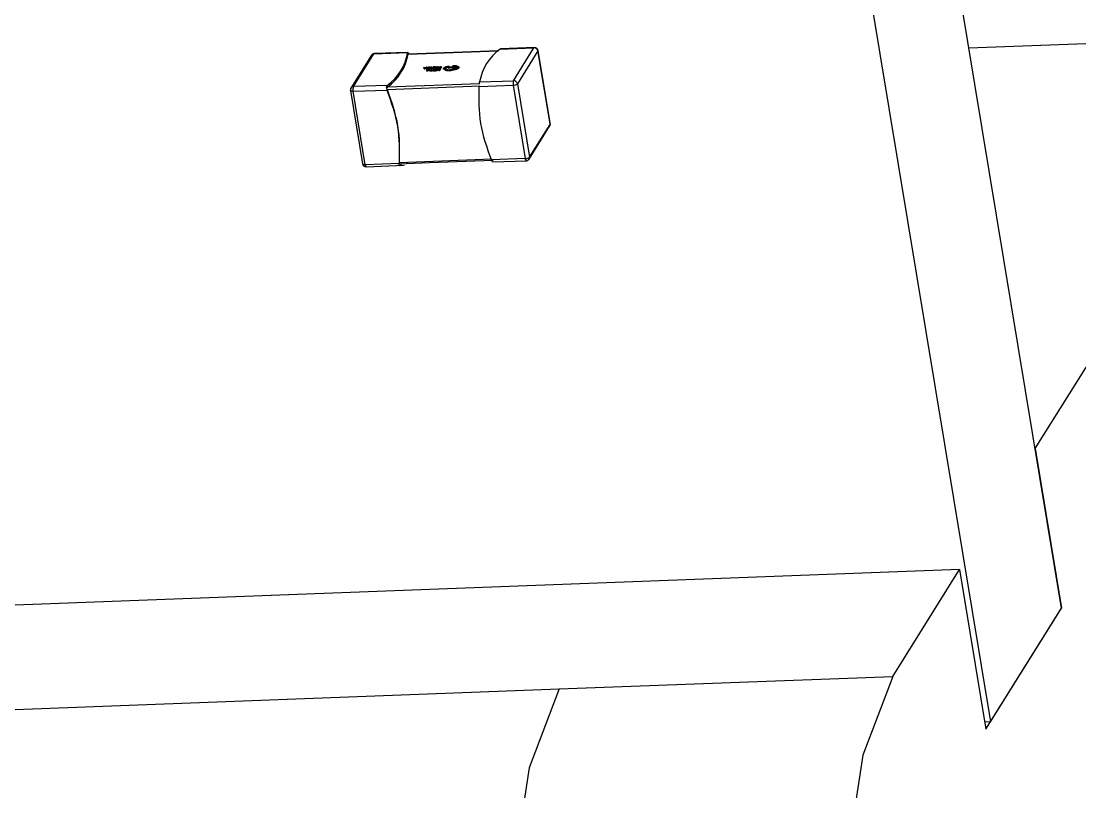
# Model space of a CAD drawing. Header units: millimetres. Extents: x -294 to 2792, y 5 to 1659.
# Drawn here: x 719.496 to 720.708, y 557.793 to 558.675 of the extents above; entities that cross this region are included whole.
import ezdxf

# ---------------------------------------------------------------- set-up
doc = ezdxf.new("R2010")
doc.units = ezdxf.units.MM
doc.layers.get('0').update_dxf_attribs({"lineweight": 18})

msp = doc.modelspace()

# ---------------------------------------------------------------- linework, layer by layer
at = {"color": 7, "linetype": 'Continuous', "lineweight": 25}
for p, q in [((720.6869, 558.0036), (720.234, 560.7367)), ((720.1524, 560.6063), (720.6053, 557.8733)), ((720.5806, 558.6448), (720.9523, 558.6587)), ((720.6567, 558.1862), (720.9523, 558.6587)), ((720.0439, 558.6431), (720.0827, 558.6446)), ((720.0832, 558.6449), (720.0447, 558.6435)), ((720.0593, 558.6071), (720.0827, 558.6446)), ((719.8966, 558.6362), (719.8731, 558.5987)), ((719.8759, 558.6003), (719.8993, 558.6377)), ((719.8993, 558.6377), (719.9382, 558.6392)), ((719.9383, 558.6395), (719.8998, 558.6381)), ((720.0419, 558.6414), (719.9385, 558.6375)), ((719.9385, 558.6374), (720.0417, 558.6412)), ((719.9385, 558.6382), (719.9386, 558.6374)), ((720.0871, 558.6411), (720.0637, 558.6036)), ((720.0871, 558.6411), (720.1011, 558.5571)), ((720.1012, 558.5576), (720.0873, 558.6416)), ((719.9566, 558.6223), (719.957, 558.6206)), ((719.9571, 558.6223), (719.9566, 558.6223)), ((719.9566, 558.6223), (719.9566, 558.6221)), ((719.957, 558.6205), (719.9566, 558.6221)), ((719.957, 558.6206), (719.9575, 558.6207)), ((719.957, 558.6206), (719.957, 558.6205)), ((719.9576, 558.6205), (719.957, 558.6205)), ((719.9572, 558.6218), (719.9571, 558.6223)), ((719.9589, 558.6219), (719.9572, 558.6218)), ((719.9586, 558.6217), (719.9573, 558.6217)), ((719.9573, 558.6217), (719.9574, 558.621)), ((719.9573, 558.6215), (719.9583, 558.6215)), ((719.9574, 558.621), (719.9574, 558.6209)), ((719.9574, 558.6209), (719.9575, 558.621)), ((719.9574, 558.6208), (719.9574, 558.621)), ((719.9574, 558.6209), (719.9574, 558.6207)), ((719.9574, 558.6207), (719.9574, 558.6208)), ((719.9575, 558.6207), (719.9601, 558.6224)), ((719.9575, 558.621), (719.9586, 558.6217)), ((719.9576, 558.6205), (719.9575, 558.6207)), ((719.9601, 558.6222), (719.9576, 558.6205)), ((719.9595, 558.6224), (719.9589, 558.6219)), ((719.9601, 558.6224), (719.9595, 558.6224)), ((719.9597, 558.6215), (719.9598, 558.6214)), ((719.9597, 558.6198), (719.9602, 558.6182)), ((719.9603, 558.6198), (719.9597, 558.6198)), ((719.9597, 558.6198), (719.9598, 558.6196)), ((719.9602, 558.618), (719.9598, 558.6196)), ((719.9601, 558.6224), (719.9601, 558.6222)), ((719.9603, 558.6216), (719.961, 558.6221)), ((719.9604, 558.6211), (719.9603, 558.6216)), ((719.9604, 558.6194), (719.9603, 558.6198)), ((719.9604, 558.6209), (719.9614, 558.6208)), ((719.962, 558.6194), (719.9604, 558.6194)), ((719.9617, 558.6192), (719.9604, 558.6192)), ((719.9604, 558.6192), (719.9606, 558.6185)), ((719.9605, 558.619), (719.9615, 558.619)), ((719.9607, 558.6182), (719.9632, 558.6199)), ((719.9633, 558.6197), (719.9607, 558.618)), ((719.9607, 558.6185), (719.9617, 558.6192)), ((719.961, 558.6221), (719.9623, 558.6223)), ((719.9613, 558.6208), (719.9624, 558.6208)), ((719.9624, 558.6207), (719.9613, 558.6206)), ((719.962, 558.621), (719.9614, 558.621)), ((719.9628, 558.6223), (719.962, 558.621)), ((719.9627, 558.6199), (719.962, 558.6194)), ((719.9623, 558.6223), (719.9628, 558.6223)), ((719.9623, 558.6221), (719.9628, 558.6221)), ((719.9634, 558.6225), (719.9624, 558.6225)), ((719.9624, 558.6208), (719.9634, 558.6225)), ((719.9635, 558.6223), (719.9624, 558.6207)), ((719.9624, 558.6208), (719.9624, 558.6207)), ((719.9632, 558.6199), (719.9627, 558.6199)), ((719.9629, 558.6191), (719.9629, 558.6189)), ((719.9633, 558.6211), (719.9632, 558.6209)), ((719.9632, 558.6209), (719.9632, 558.6207)), ((719.9632, 558.6209), (719.9652, 558.6209)), ((719.9652, 558.6208), (719.9632, 558.6207)), ((719.9632, 558.6199), (719.9633, 558.6197)), ((719.9648, 558.6211), (719.9633, 558.6211)), ((719.9634, 558.6225), (719.9635, 558.6223)), ((719.9634, 558.6191), (719.9642, 558.6196)), ((719.9636, 558.6186), (719.9634, 558.6191)), ((719.9639, 558.6218), (719.9638, 558.6216)), ((719.9638, 558.6216), (719.9652, 558.6216)), ((719.9638, 558.6216), (719.9638, 558.6214)), ((719.9652, 558.6215), (719.9638, 558.6214)), ((719.9653, 558.6218), (719.9639, 558.6218)), ((719.9642, 558.6225), (719.9641, 558.6223)), ((719.9641, 558.6223), (719.9656, 558.6224)), ((719.9641, 558.6223), (719.9641, 558.6221)), ((719.9657, 558.6222), (719.9641, 558.6221)), ((719.9663, 558.6226), (719.9642, 558.6225)), ((719.9642, 558.6196), (719.9654, 558.6198)), ((719.9652, 558.6216), (719.9648, 558.6211)), ((719.9652, 558.6209), (719.9663, 558.6226)), ((719.9663, 558.6224), (719.9652, 558.6208)), ((719.9652, 558.6209), (719.9652, 558.6208)), ((719.966, 558.6198), (719.9652, 558.6185)), ((719.9656, 558.6224), (719.9653, 558.6218)), ((719.9654, 558.6198), (719.966, 558.6198)), ((719.9666, 558.62), (719.9655, 558.62)), ((719.9655, 558.6184), (719.9666, 558.62)), ((719.9655, 558.6196), (719.966, 558.6196)), ((719.9666, 558.6198), (719.9656, 558.6182)), ((719.9682, 558.6228), (719.966, 558.6214)), ((719.966, 558.6214), (719.9665, 558.6214)), ((719.966, 558.6214), (719.9661, 558.6212)), ((719.9666, 558.6213), (719.9661, 558.6212)), ((719.9663, 558.6226), (719.9663, 558.6224)), ((719.9665, 558.6214), (719.9679, 558.6224)), ((719.9665, 558.6214), (719.9666, 558.6213)), ((719.9679, 558.6222), (719.9666, 558.6213)), ((719.9666, 558.62), (719.9666, 558.6198)), ((719.9671, 558.6193), (719.9669, 558.6191)), ((719.9669, 558.6191), (719.9683, 558.6192)), ((719.9669, 558.6191), (719.967, 558.6189)), ((719.9684, 558.619), (719.967, 558.6189)), ((719.9684, 558.6194), (719.9671, 558.6193)), ((719.9673, 558.6201), (719.9672, 558.6199)), ((719.9672, 558.6199), (719.9688, 558.6199)), ((719.9672, 558.6199), (719.9672, 558.6197)), ((719.9688, 558.6197), (719.9672, 558.6197)), ((719.9694, 558.6201), (719.9673, 558.6201)), ((719.968, 558.6225), (719.9679, 558.6224)), ((719.9679, 558.6224), (719.9679, 558.6222)), ((719.968, 558.6223), (719.9679, 558.6222)), ((719.968, 558.6225), (719.968, 558.6224)), ((719.968, 558.6224), (719.9681, 558.6215)), ((719.968, 558.6224), (719.968, 558.6222)), ((719.9682, 558.6213), (719.968, 558.6222)), ((719.9683, 558.6192), (719.968, 558.6186)), ((719.9681, 558.6215), (719.9682, 558.6213)), ((719.9681, 558.6215), (719.9687, 558.6215)), ((719.9687, 558.6213), (719.9682, 558.6213)), ((719.9684, 558.6227), (719.9687, 558.6229)), ((719.9687, 558.6227), (719.9684, 558.6225)), ((719.9687, 558.6215), (719.9684, 558.6227)), ((719.9684, 558.6185), (719.9694, 558.6201)), ((719.9695, 558.6199), (719.9684, 558.6183)), ((719.9688, 558.6199), (719.9684, 558.6194)), ((719.9687, 558.6229), (719.9693, 558.6231)), ((719.9687, 558.6215), (719.9687, 558.6213)), ((719.9692, 558.6218), (719.9691, 558.6216)), ((719.9691, 558.6216), (719.9697, 558.6215)), ((719.9691, 558.6216), (719.9691, 558.6214)), ((719.9697, 558.6213), (719.9691, 558.6214)), ((719.9699, 558.6217), (719.9692, 558.6218)), ((719.9693, 558.6188), (719.9692, 558.6185)), ((719.9693, 558.6231), (719.9696, 558.6231)), ((719.9696, 558.6229), (719.9693, 558.6229)), ((719.9702, 558.6187), (719.9693, 558.6188)), ((719.9697, 558.6232), (719.9694, 558.6232)), ((719.9694, 558.6201), (719.9695, 558.6199)), ((719.97, 558.6227), (719.9695, 558.6224)), ((719.9695, 558.6224), (719.9695, 558.6222)), ((719.9695, 558.6223), (719.9695, 558.6221)), ((719.9695, 558.6222), (719.97, 558.6221)), ((719.9695, 558.6222), (719.9696, 558.622)), ((719.9696, 558.6231), (719.9697, 558.6232)), ((719.9697, 558.6231), (719.9696, 558.6229)), ((719.9696, 558.6231), (719.9696, 558.6229)), ((719.9701, 558.6219), (719.9696, 558.622)), ((719.9697, 558.6232), (719.9697, 558.6231)), ((719.9697, 558.6215), (719.9705, 558.6216)), ((719.9706, 558.6215), (719.9697, 558.6213)), ((719.9697, 558.6215), (719.9697, 558.6213)), ((719.9703, 558.6218), (719.9699, 558.6217)), ((719.9708, 558.6228), (719.97, 558.6227)), ((719.97, 558.6224), (719.97, 558.6222)), ((719.9705, 558.6222), (719.97, 558.6223)), ((719.97, 558.6221), (719.9705, 558.622)), ((719.97, 558.6221), (719.9701, 558.6219)), ((719.9702, 558.6201), (719.97, 558.6199)), ((719.97, 558.6199), (719.9711, 558.62)), ((719.9701, 558.6197), (719.97, 558.6199)), ((719.97, 558.6223), (719.9701, 558.6221)), ((719.9705, 558.6218), (719.9701, 558.6219)), ((719.9711, 558.6198), (719.9701, 558.6197)), ((719.9713, 558.6202), (719.9702, 558.6201)), ((719.9713, 558.6189), (719.9702, 558.6187)), ((719.971, 558.6221), (719.9705, 558.6222)), ((719.9705, 558.622), (719.9705, 558.6218)), ((719.9705, 558.6216), (719.971, 558.6219)), ((719.9705, 558.6219), (719.9705, 558.6217)), ((719.9707, 558.6226), (719.9714, 558.6225)), ((719.9707, 558.6226), (719.9707, 558.6224)), ((719.9714, 558.6223), (719.9707, 558.6224)), ((719.9715, 558.6227), (719.9708, 558.6228)), ((719.971, 558.6219), (719.971, 558.6221)), ((719.971, 558.6221), (719.971, 558.6219)), ((719.971, 558.6219), (719.971, 558.6217)), ((719.9711, 558.62), (719.972, 558.6199)), ((719.9725, 558.62), (719.9713, 558.6202)), ((719.9721, 558.6194), (719.9713, 558.6189)), ((719.9714, 558.6225), (719.9715, 558.6227)), ((719.9716, 558.6225), (719.9714, 558.6223)), ((719.9714, 558.6225), (719.9714, 558.6223)), ((719.9716, 558.6225), (719.9715, 558.6227)), ((719.9716, 558.6188), (719.9716, 558.6186)), ((719.9722, 558.6228), (719.9717, 558.622)), ((719.9717, 558.622), (719.9718, 558.6219)), ((719.972, 558.6199), (719.9721, 558.6194)), ((719.9727, 558.6228), (719.9722, 558.6228)), ((719.9722, 558.6221), (719.9731, 558.6221)), ((719.9723, 558.6222), (719.9724, 558.6223)), ((719.973, 558.6223), (719.9723, 558.6222)), ((719.9731, 558.622), (719.9723, 558.6219)), ((719.9724, 558.6223), (719.9728, 558.6226)), ((719.9724, 558.6221), (719.9728, 558.6224)), ((719.9724, 558.622), (719.9724, 558.6221)), ((719.9724, 558.6216), (719.9735, 558.6218)), ((719.9735, 558.6216), (719.9725, 558.6214)), ((719.9726, 558.6195), (719.9725, 558.62)), ((719.9726, 558.6224), (719.9736, 558.6227)), ((719.9726, 558.6216), (719.9736, 558.6218)), ((719.9728, 558.6226), (719.9733, 558.6227)), ((719.9728, 558.6224), (719.9734, 558.6225)), ((719.9735, 558.6224), (719.973, 558.6223)), ((719.9731, 558.6221), (719.9731, 558.622)), ((719.9733, 558.6203), (719.9731, 558.6201)), ((719.9731, 558.6201), (719.9747, 558.6201)), ((719.9731, 558.6201), (719.9732, 558.6199)), ((719.9747, 558.6199), (719.9732, 558.6199)), ((719.9733, 558.6227), (719.9737, 558.6227)), ((719.9753, 558.6203), (719.9733, 558.6203)), ((719.9734, 558.6225), (719.9737, 558.6225)), ((719.9742, 558.6228), (719.9736, 558.6229)), ((719.9737, 558.6227), (719.9737, 558.6225)), ((719.9738, 558.6223), (719.9737, 558.6225)), ((719.9747, 558.6201), (719.9737, 558.6187)), ((719.9741, 558.6214), (719.9739, 558.6212)), ((719.9739, 558.6212), (719.9759, 558.6213)), ((719.9739, 558.6212), (719.974, 558.6211)), ((719.976, 558.6211), (719.974, 558.6211)), ((719.9756, 558.6215), (719.9741, 558.6214)), ((719.9742, 558.6226), (719.9742, 558.6228)), ((719.9742, 558.6187), (719.9753, 558.6203)), ((719.9753, 558.6201), (719.9743, 558.6185)), ((719.9746, 558.6221), (719.9745, 558.622)), ((719.9745, 558.622), (719.9759, 558.622)), ((719.9745, 558.622), (719.9745, 558.6218)), ((719.9759, 558.6218), (719.9745, 558.6218)), ((719.976, 558.6222), (719.9746, 558.6221)), ((719.9749, 558.6229), (719.9748, 558.6227)), ((719.9748, 558.6227), (719.9764, 558.6228)), ((719.9748, 558.6227), (719.9748, 558.6225)), ((719.9764, 558.6226), (719.9748, 558.6225)), ((719.977, 558.623), (719.9749, 558.6229)), ((719.9753, 558.6203), (719.9753, 558.6201)), ((719.9759, 558.622), (719.9756, 558.6215)), ((719.9759, 558.6213), (719.977, 558.623)), ((719.9759, 558.6213), (719.976, 558.6211)), ((719.977, 558.6228), (719.976, 558.6211)), ((719.9764, 558.6228), (719.976, 558.6222)), ((719.977, 558.623), (719.977, 558.6228)), ((719.9808, 558.6215), (719.9809, 558.6213)), ((719.9809, 558.62), (719.9809, 558.6198)), ((719.9818, 558.6189), (719.9817, 558.6191)), ((719.9826, 558.6207), (719.9824, 558.6207)), ((719.9826, 558.6207), (719.9826, 558.6205)), ((719.9834, 558.6225), (719.9846, 558.6225)), ((719.9834, 558.6225), (719.9834, 558.6223)), ((719.9847, 558.6223), (719.9834, 558.6223)), ((719.9853, 558.6233), (719.9837, 558.6232)), ((719.9887, 558.6229), (719.9843, 558.6219)), ((719.9843, 558.6219), (719.9847, 558.6213)), ((719.9843, 558.6219), (719.9843, 558.6217)), ((719.9848, 558.6211), (719.9843, 558.6217)), ((719.9846, 558.6225), (719.9848, 558.6225)), ((719.9846, 558.6225), (719.9847, 558.6223)), ((719.9848, 558.6223), (719.9847, 558.6223)), ((719.9847, 558.6213), (719.9889, 558.6222)), ((719.9847, 558.6213), (719.9848, 558.6211)), ((719.9848, 558.6225), (719.9848, 558.6223)), ((719.989, 558.622), (719.9848, 558.6211)), ((719.9853, 558.6233), (719.9854, 558.6231)), ((719.9859, 558.6229), (719.9859, 558.6227)), ((719.9888, 558.623), (719.9887, 558.6229)), ((719.9887, 558.6192), (719.9902, 558.6197)), ((719.9903, 558.6196), (719.9887, 558.619)), ((719.9887, 558.6192), (719.9887, 558.619)), ((719.9889, 558.6222), (719.989, 558.622)), ((719.9913, 558.6205), (719.9899, 558.6206)), ((719.9902, 558.6197), (719.9909, 558.6197)), ((719.9902, 558.6197), (719.9903, 558.6196)), ((719.9909, 558.6196), (719.9903, 558.6196)), ((719.9908, 558.6219), (719.9908, 558.6217)), ((719.9909, 558.6197), (719.9909, 558.6196)), ((719.9919, 558.6235), (719.9919, 558.6234)), ((719.9938, 558.6228), (719.9939, 558.6226)), ((719.9944, 558.6204), (719.9944, 558.6202)), ((719.9948, 558.6217), (719.9948, 558.6215)), ((719.9966, 558.6218), (719.9966, 558.6216)), ((719.9967, 558.6222), (719.9967, 558.6224)), ((719.9602, 558.6182), (719.9607, 558.6182)), ((719.9602, 558.6182), (719.9602, 558.618)), ((719.9607, 558.618), (719.9602, 558.618)), ((719.9606, 558.6185), (719.9606, 558.6184)), ((719.9606, 558.6184), (719.9607, 558.6185)), ((719.9606, 558.6183), (719.9606, 558.6185)), ((719.9606, 558.6184), (719.9606, 558.6182)), ((719.9606, 558.6182), (719.9606, 558.6183)), ((719.9607, 558.618), (719.9607, 558.6182)), ((719.9636, 558.6185), (719.9646, 558.6183)), ((719.9644, 558.6183), (719.9655, 558.6184)), ((719.9656, 558.6182), (719.9645, 558.6182)), ((719.9652, 558.6185), (719.9646, 558.6185)), ((719.9655, 558.6184), (719.9656, 558.6182)), ((719.9665, 558.6186), (719.9664, 558.6184)), ((719.9664, 558.6184), (719.9684, 558.6185)), ((719.9664, 558.6184), (719.9664, 558.6182)), ((719.9684, 558.6183), (719.9664, 558.6182)), ((719.968, 558.6186), (719.9665, 558.6186)), ((719.9684, 558.6185), (719.9684, 558.6183)), ((719.9692, 558.6185), (719.97, 558.6185)), ((719.9692, 558.6185), (719.9692, 558.6184)), ((719.9701, 558.6183), (719.9692, 558.6184)), ((719.97, 558.6185), (719.9701, 558.6183)), ((719.9737, 558.6187), (719.9738, 558.6185)), ((719.9737, 558.6187), (719.9742, 558.6187)), ((719.9743, 558.6185), (719.9738, 558.6185)), ((719.9742, 558.6187), (719.9743, 558.6185)), ((719.9851, 558.6186), (719.9851, 558.6184)), ((720.0205, 558.6057), (720.0593, 558.6071)), ((719.8725, 558.5965), (719.8727, 558.5957)), ((719.8726, 558.5959), (719.8865, 558.512)), ((719.8755, 558.595), (719.9143, 558.5964)), ((719.8894, 558.511), (719.8755, 558.595)), ((719.9147, 558.6017), (719.8759, 558.6003)), ((719.9137, 558.5985), (719.9143, 558.5964)), ((719.914, 558.599), (719.9144, 558.5988)), ((719.9148, 558.5972), (720.0206, 558.6012)), ((719.915, 558.5999), (720.0208, 558.6038)), ((720.02, 558.6004), (720.0589, 558.6018)), ((720.0589, 558.6018), (720.0728, 558.5179)), ((720.0637, 558.6036), (720.0776, 558.5197)), ((720.0772, 558.5174), (720.1006, 558.5549)), ((720.0776, 558.5197), (720.1011, 558.5571)), ((720.1012, 558.5571), (720.1011, 558.5577)), ((719.9282, 558.5125), (719.8894, 558.511)), ((719.8906, 558.5086), (719.9339, 558.5103)), ((719.9279, 558.512), (719.9632, 558.5134)), ((719.9288, 558.5122), (719.9286, 558.5114)), ((720.0345, 558.5172), (719.9287, 558.5133)), ((719.9298, 558.5104), (719.9318, 558.5122)), ((719.9632, 558.5134), (720.036, 558.5161)), ((720.0728, 558.5179), (720.034, 558.5164)), ((720.0355, 558.5141), (720.0739, 558.5155)), ((720.6567, 558.1862), (720.6869, 558.0036)), ((720.57, 558.0477), (718.6216, 557.9746)), ((720.4935, 557.9254), (720.57, 558.0477)), ((720.57, 558.0477), (720.6002, 557.8651)), ((720.6002, 557.8651), (720.6869, 558.0036)), ((720.6053, 557.8733), (720.6869, 558.0036)), ((720.1115, 557.9111), (720.4935, 557.9254)), ((717.0553, 557.7966), (720.1115, 557.9111)), ((720.6053, 557.8733), (720.5989, 557.873))]:
    msp.add_line(p, q, dxfattribs=at)
for points in [[(720.0873, 558.6416), (720.0873, 558.6414), (720.0871, 558.6411)], [(719.8755, 558.595), (719.8748, 558.595), (719.8741, 558.595), (719.8735, 558.5952), (719.8731, 558.5953), (719.8728, 558.5956), (719.8726, 558.5958), (719.8726, 558.596)], [(720.1011, 558.5571), (720.1012, 558.5575), (720.1012, 558.5576)], [(719.8865, 558.512), (719.8865, 558.5119), (719.8867, 558.5116), (719.887, 558.5114), (719.8874, 558.5112), (719.888, 558.5111), (719.8887, 558.511), (719.8894, 558.511)], [(720.4935, 557.9254), (720.4591, 557.8353), (720.4392, 557.7033), (720.4367, 557.5496), (720.4521, 557.3975), (720.483, 557.2702), (720.5247, 557.1871), (720.5709, 557.1608), (720.6145, 557.1954)], [(720.1115, 557.9111), (720.0771, 557.821), (720.0571, 557.689), (720.0546, 557.5352), (720.07, 557.3832), (720.1009, 557.2559), (720.1427, 557.1728), (720.187, 557.1464)]]:
    msp.add_lwpolyline(points, dxfattribs=at)
for centre, radius, start, end in [((720.0787, 558.5953), 0.0592, 126.0409, 169.8913), ((720.0832, 558.6444), 0.000558, 96.1075, 158.1462), ((720.0829, 558.6402), 0.00437, 11.3163, 91.8883), ((719.8994, 558.6343), 0.00338, 90.7275, 146.7762), ((719.8999, 558.6375), 0.000559, 96.5542, 158.0779), ((719.8799, 558.6496), 0.0592, 306.0409, 349.8913), ((719.8802, 558.6477), 0.0592, 306.0409, 349.8913), ((719.9918, 558.6215), 0.00192, 87.5764, 132.2532), ((720.068, 558.6038), 0.0093, 158.9682, 192.0516), ((720.0594, 558.6028), 0.00437, 11.3163, 91.8883), ((719.8759, 558.5969), 0.00338, 90.7271, 146.8006), ((719.8846, 558.5969), 0.0093, 158.9682, 192.0516), ((720.0591, 558.6086), 0.00674, 267.6439, 312.5873), ((720.0979, 558.5566), 0.00323, 328.3562, 10.1754), ((719.892, 558.5108), 0.00263, 176.1854, 236.3804), ((720.073, 558.5246), 0.00674, 267.6439, 312.5873), ((720.0754, 558.5177), 0.00264, 176.2593, 236.1771), ((720.0744, 558.5191), 0.00323, 328.381, 10.1751)]:
    msp.add_arc(centre, radius, start, end, dxfattribs=at)
for points, knots in [([(720.0447, 558.6435), (720.0445, 558.6435), (720.0442, 558.6434), (720.044, 558.6432), (720.0439, 558.6431)], [0, 0, 0, 0, 0.0007137172, 0.0009220848, 0.0009220848, 0.0009220848, 0.0009220848]), ([(720.0872, 558.6417), (720.0871, 558.642), (720.087, 558.6426), (720.0865, 558.6435), (720.0856, 558.6444), (720.0843, 558.6449), (720.0835, 558.6449), (720.0832, 558.6449)], [0, 0, 0, 0, 0.001005661, 0.001894288, 0.00327992, 0.004755428, 0.005785344, 0.005785344, 0.005785344, 0.005785344]), ([(719.8998, 558.638), (719.8996, 558.638), (719.899, 558.6381), (719.8979, 558.6376), (719.8969, 558.6368), (719.8966, 558.6363), (719.8966, 558.6362)], [0, 0, 0, 0, 0.000490247, 0.002040878, 0.003626905, 0.003976168, 0.003976168, 0.003976168, 0.003976168]), ([(719.9382, 558.6392), (719.9382, 558.6393), (719.9382, 558.6396), (719.9383, 558.6395), (719.9384, 558.6393), (719.9384, 558.6393)], [0, 0, 0, 0, 0.0003683935, 0.000736912, 0.0008247868, 0.0008247868, 0.0008247868, 0.0008247868]), ([(719.9396, 558.6376), (719.9395, 558.6378), (719.9392, 558.6385), (719.9387, 558.639), (719.9385, 558.6392), (719.9384, 558.6392)], [0, 0, 0, 0, 0.000703777, 0.00179809, 0.002059034, 0.002059034, 0.002059034, 0.002059034]), ([(719.9385, 558.6375), (719.9385, 558.6375), (719.9385, 558.6375), (719.9385, 558.6374), (719.9385, 558.6374)], [0, 0, 0, 0, 0.0001312565, 0.0001751993, 0.0001751993, 0.0001751993, 0.0001751993]), ([(719.9607, 558.6222), (719.9605, 558.6221), (719.9601, 558.6219), (719.9598, 558.6217), (719.9597, 558.6215)], [0, 0, 0, 0, 0.000580909, 0.001197654, 0.001197654, 0.001197654, 0.001197654]), ([(719.9597, 558.6215), (719.9597, 558.6214), (719.9596, 558.6212), (719.9598, 558.621), (719.9599, 558.621)], [0, 0, 0, 0, 0.0003890776, 0.0007589332, 0.0007589332, 0.0007589332, 0.0007589332]), ([(719.96, 558.6208), (719.9599, 558.6209), (719.9596, 558.621), (719.9597, 558.6212), (719.9598, 558.6214)], [0, 0, 0, 0, 0.0003698556, 0.0007589332, 0.0007589332, 0.0007589332, 0.0007589332]), ([(719.9624, 558.6225), (719.9621, 558.6224), (719.9615, 558.6224), (719.961, 558.6222), (719.9607, 558.6222)], [0, 0, 0, 0, 0.000873556, 0.001686832, 0.001686832, 0.001686832, 0.001686832]), ([(719.9629, 558.6191), (719.9629, 558.619), (719.9628, 558.6187), (719.963, 558.6186), (719.9631, 558.6185)], [0, 0, 0, 0, 0.0003890776, 0.0007589332, 0.0007589332, 0.0007589332, 0.0007589332]), ([(719.9639, 558.6197), (719.9637, 558.6196), (719.9632, 558.6194), (719.963, 558.6192), (719.9629, 558.6191)], [0, 0, 0, 0, 0.000580909, 0.001197654, 0.001197654, 0.001197654, 0.001197654]), ([(719.9631, 558.6183), (719.963, 558.6184), (719.9628, 558.6186), (719.9629, 558.6188), (719.9629, 558.6189)], [0, 0, 0, 0, 0.0003698556, 0.0007589332, 0.0007589332, 0.0007589332, 0.0007589332]), ([(719.9655, 558.62), (719.9652, 558.62), (719.9647, 558.6199), (719.9641, 558.6198), (719.9639, 558.6197)], [0, 0, 0, 0, 0.000873556, 0.001686832, 0.001686832, 0.001686832, 0.001686832]), ([(719.9694, 558.6232), (719.9693, 558.6232), (719.9691, 558.6232), (719.9687, 558.6231), (719.9684, 558.623), (719.9682, 558.6229), (719.9682, 558.6228)], [0, 0, 0, 0, 0.000293399, 0.000593743, 0.000927127, 0.001313002, 0.001313002, 0.001313002, 0.001313002]), ([(719.97, 558.6224), (719.97, 558.6224), (719.9701, 558.6225), (719.9703, 558.6225), (719.9705, 558.6226), (719.9706, 558.6226), (719.9707, 558.6226)], [0, 0, 0, 0, 0.0001615248, 0.0003210958, 0.0004986959, 0.0007092353, 0.0007092353, 0.0007092353, 0.0007092353]), ([(719.9707, 558.6224), (719.9706, 558.6224), (719.9705, 558.6224), (719.9703, 558.6224), (719.9701, 558.6223), (719.9701, 558.6223), (719.97, 558.6222)], [0, 0, 0, 0, 0.0002105394, 0.0003881395, 0.0005477105, 0.0007092353, 0.0007092353, 0.0007092353, 0.0007092353]), ([(719.97, 558.6223), (719.97, 558.6223), (719.97, 558.6223), (719.97, 558.6224), (719.97, 558.6224), (719.97, 558.6224), (719.97, 558.6224)], [0, 0, 0, 0, 0.0000390382, 0.0000757721, 0.0001125058, 0.0001515437, 0.0001515437, 0.0001515437, 0.0001515437]), ([(719.97, 558.6185), (719.9703, 558.6185), (719.9709, 558.6186), (719.9714, 558.6187), (719.9716, 558.6188)], [0, 0, 0, 0, 0.000823759, 0.00161672, 0.00161672, 0.00161672, 0.00161672]), ([(719.9705, 558.6219), (719.9705, 558.6219), (719.9705, 558.6218), (719.9704, 558.6218), (719.9703, 558.6218), (719.9703, 558.6218), (719.9703, 558.6218)], [0, 0, 0, 0, 0.0000648109, 0.00012664, 0.000189711, 0.0002580178, 0.0002580178, 0.0002580178, 0.0002580178]), ([(719.9705, 558.622), (719.9705, 558.622), (719.9705, 558.622), (719.9705, 558.6219), (719.9705, 558.6219), (719.9705, 558.6219)], [0, 0, 0, 0, 0.0000335919, 0.0000670016, 0.0001398911, 0.0001398911, 0.0001398911, 0.0001398911]), ([(719.9705, 558.6217), (719.9705, 558.6217), (719.9705, 558.6217), (719.9705, 558.6218), (719.9705, 558.6218), (719.9705, 558.6218)], [0, 0, 0, 0, 0.0000728895, 0.0001062992, 0.0001398911, 0.0001398911, 0.0001398911, 0.0001398911]), ([(719.9716, 558.6188), (719.9718, 558.6189), (719.9723, 558.6191), (719.9725, 558.6193), (719.9726, 558.6195)], [0, 0, 0, 0, 0.000578726, 0.001204359, 0.001204359, 0.001204359, 0.001204359]), ([(719.9726, 558.6193), (719.9725, 558.6192), (719.9723, 558.6189), (719.9719, 558.6187), (719.9716, 558.6186)], [0, 0, 0, 0, 0.000625632, 0.001204359, 0.001204359, 0.001204359, 0.001204359]), ([(719.9717, 558.622), (719.9717, 558.622), (719.9717, 558.6219), (719.9717, 558.6218), (719.9718, 558.6217), (719.9719, 558.6217), (719.9721, 558.6216), (719.9723, 558.6216), (719.9724, 558.6216)], [0, 0, 0, 0, 0.000282972, 0.000406538, 0.0005236, 0.000639442, 0.000759512, 0.001030176, 0.001030176, 0.001030176, 0.001030176]), ([(719.9725, 558.6214), (719.9723, 558.6214), (719.9721, 558.6214), (719.9719, 558.6215), (719.9718, 558.6215), (719.9718, 558.6216), (719.9717, 558.6217), (719.9717, 558.6218), (719.9718, 558.6219)], [0, 0, 0, 0, 0.000270664, 0.000390734, 0.000506577, 0.000623638, 0.000747204, 0.001030176, 0.001030176, 0.001030176, 0.001030176]), ([(719.9726, 558.6218), (719.9725, 558.6218), (719.9724, 558.6218), (719.9722, 558.6219), (719.9722, 558.622), (719.9722, 558.622), (719.9722, 558.6221)], [0, 0, 0, 0, 0.0001462075, 0.0002796606, 0.0004209298, 0.0005877185, 0.0005877185, 0.0005877185, 0.0005877185]), ([(719.9731, 558.6221), (719.9732, 558.6222), (719.9735, 558.6222), (719.9738, 558.6223), (719.9741, 558.6224), (719.9742, 558.6225), (719.9742, 558.6226)], [0, 0, 0, 0, 0.000355072, 0.000661375, 0.000952854, 0.001268281, 0.001268281, 0.001268281, 0.001268281]), ([(719.9743, 558.6224), (719.9742, 558.6223), (719.9741, 558.6222), (719.9738, 558.6221), (719.9735, 558.622), (719.9732, 558.622), (719.9731, 558.622)], [0, 0, 0, 0, 0.000315427, 0.000606907, 0.000913209, 0.001268281, 0.001268281, 0.001268281, 0.001268281]), ([(719.9737, 558.6225), (719.9737, 558.6225), (719.9737, 558.6224), (719.9736, 558.6224), (719.9735, 558.6224), (719.9735, 558.6224)], [0, 0, 0, 0, 0.0001648464, 0.000226281, 0.0002759616, 0.0002759616, 0.0002759616, 0.0002759616]), ([(719.9737, 558.6227), (719.9737, 558.6226), (719.9737, 558.6226), (719.9737, 558.6226), (719.9737, 558.6226), (719.9737, 558.6225)], [0, 0, 0, 0, 0.0000293623, 0.0000649498, 0.0001587212, 0.0001587212, 0.0001587212, 0.0001587212]), ([(719.9737, 558.6225), (719.9737, 558.6225), (719.9738, 558.6225), (719.9738, 558.6224), (719.9738, 558.6224), (719.9738, 558.6223)], [0, 0, 0, 0, 0.0000293623, 0.0000649498, 0.0001587212, 0.0001587212, 0.0001587212, 0.0001587212]), ([(719.9791, 558.6214), (719.9791, 558.6212), (719.9789, 558.6209), (719.9792, 558.6205), (719.9799, 558.6201), (719.9805, 558.62), (719.9809, 558.62)], [0, 0, 0, 0, 0.000727289, 0.001392071, 0.002061274, 0.002800625, 0.002800625, 0.002800625, 0.002800625]), ([(719.9809, 558.6198), (719.9805, 558.6199), (719.9799, 558.62), (719.9792, 558.6203), (719.979, 558.6207), (719.9791, 558.6211), (719.9791, 558.6212)], [0, 0, 0, 0, 0.000739351, 0.001408554, 0.002073337, 0.002800625, 0.002800625, 0.002800625, 0.002800625]), ([(719.9808, 558.6215), (719.9809, 558.6216), (719.9812, 558.6219), (719.9818, 558.6222), (719.9825, 558.6224), (719.9831, 558.6225), (719.9834, 558.6225)], [0, 0, 0, 0, 0.000766694, 0.001428087, 0.00208721, 0.002848014, 0.002848014, 0.002848014, 0.002848014]), ([(719.9824, 558.6207), (719.9821, 558.6207), (719.9817, 558.6207), (719.9812, 558.6208), (719.981, 558.6208), (719.9808, 558.621), (719.9807, 558.6212), (719.9808, 558.6214), (719.9808, 558.6215)], [0, 0, 0, 0, 0.000595422, 0.000856244, 0.001105088, 0.001353932, 0.001614754, 0.002210176, 0.002210176, 0.002210176, 0.002210176]), ([(719.9837, 558.6232), (719.9832, 558.6231), (719.9822, 558.623), (719.9813, 558.6227), (719.9809, 558.6226)], [0, 0, 0, 0, 0.001457895, 0.002930786, 0.002930786, 0.002930786, 0.002930786]), ([(719.9834, 558.6223), (719.9831, 558.6223), (719.9826, 558.6222), (719.9818, 558.622), (719.9812, 558.6217), (719.981, 558.6214), (719.9809, 558.6213)], [0, 0, 0, 0, 0.000760804, 0.001419926, 0.00208132, 0.002848014, 0.002848014, 0.002848014, 0.002848014]), ([(719.9809, 558.62), (719.9809, 558.6198), (719.9811, 558.6195), (719.9815, 558.6192), (719.9817, 558.6191)], [0, 0, 0, 0, 0.000644299, 0.001313518, 0.001313518, 0.001313518, 0.001313518]), ([(719.9818, 558.6189), (719.9815, 558.619), (719.9811, 558.6193), (719.981, 558.6196), (719.9809, 558.6198)], [0, 0, 0, 0, 0.00066922, 0.001313518, 0.001313518, 0.001313518, 0.001313518]), ([(719.9817, 558.6191), (719.9822, 558.6189), (719.9831, 558.6186), (719.9844, 558.6186), (719.9851, 558.6186)], [0, 0, 0, 0, 0.001733281, 0.003429819, 0.003429819, 0.003429819, 0.003429819]), ([(719.9851, 558.6184), (719.9845, 558.6184), (719.9831, 558.6185), (719.9822, 558.6188), (719.9818, 558.6189)], [0, 0, 0, 0, 0.001696538, 0.003429819, 0.003429819, 0.003429819, 0.003429819]), ([(719.9855, 558.6193), (719.985, 558.6193), (719.9841, 558.6193), (719.9831, 558.6196), (719.9826, 558.6201), (719.9826, 558.6205), (719.9826, 558.6207)], [0, 0, 0, 0, 0.001003988, 0.001883396, 0.002762874, 0.003767043, 0.003767043, 0.003767043, 0.003767043]), ([(719.9848, 558.6225), (719.9849, 558.6225), (719.9852, 558.6226), (719.9855, 558.6227), (719.9857, 558.6228), (719.9858, 558.6229), (719.9859, 558.6229)], [0, 0, 0, 0, 0.00031427, 0.000593022, 0.000871774, 0.001186045, 0.001186045, 0.001186045, 0.001186045]), ([(719.9859, 558.6227), (719.9859, 558.6227), (719.9858, 558.6226), (719.9855, 558.6225), (719.9852, 558.6224), (719.985, 558.6224), (719.9848, 558.6223)], [0, 0, 0, 0, 0.00031427, 0.000593022, 0.000871774, 0.001186045, 0.001186045, 0.001186045, 0.001186045]), ([(719.9851, 558.6186), (719.9857, 558.6187), (719.9869, 558.6187), (719.9881, 558.619), (719.9887, 558.6192)], [0, 0, 0, 0, 0.001818765, 0.003661541, 0.003661541, 0.003661541, 0.003661541]), ([(719.9887, 558.619), (719.9881, 558.6189), (719.9869, 558.6186), (719.9857, 558.6185), (719.9851, 558.6184)], [0, 0, 0, 0, 0.001842776, 0.003661541, 0.003661541, 0.003661541, 0.003661541]), ([(719.9859, 558.6229), (719.9859, 558.623), (719.9859, 558.623), (719.9858, 558.6232), (719.9856, 558.6232), (719.9854, 558.6232), (719.9853, 558.6233)], [0, 0, 0, 0, 0.0002065711, 0.0003918306, 0.0005768345, 0.0007827173, 0.0007827173, 0.0007827173, 0.0007827173]), ([(719.9899, 558.6206), (719.9897, 558.6204), (719.9891, 558.6201), (719.988, 558.6197), (719.9868, 558.6194), (719.986, 558.6194), (719.9855, 558.6193)], [0, 0, 0, 0, 0.001217495, 0.002327766, 0.003439164, 0.004659743, 0.004659743, 0.004659743, 0.004659743]), ([(719.9923, 558.6243), (719.9919, 558.6242), (719.9913, 558.6242), (719.9905, 558.624), (719.9901, 558.6239), (719.9897, 558.6237), (719.9891, 558.6234), (719.9889, 558.6231), (719.9888, 558.623)], [0, 0, 0, 0, 0.001036314, 0.001491301, 0.00192581, 0.00236032, 0.002815306, 0.003851621, 0.003851621, 0.003851621, 0.003851621]), ([(719.9889, 558.6222), (719.9892, 558.6221), (719.9896, 558.6219), (719.9904, 558.6219), (719.9908, 558.6219)], [0, 0, 0, 0, 0.000932172, 0.001874341, 0.001874341, 0.001874341, 0.001874341]), ([(719.9908, 558.6217), (719.9904, 558.6217), (719.9897, 558.6217), (719.9892, 558.6219), (719.989, 558.622)], [0, 0, 0, 0, 0.000942169, 0.001874341, 0.001874341, 0.001874341, 0.001874341]), ([(719.9908, 558.6219), (719.9911, 558.6219), (719.9916, 558.622), (719.9925, 558.6221), (719.9933, 558.6224), (719.9936, 558.6226), (719.9938, 558.6228)], [0, 0, 0, 0, 0.000844001, 0.001618643, 0.002397255, 0.003252145, 0.003252145, 0.003252145, 0.003252145]), ([(719.9939, 558.6226), (719.9937, 558.6225), (719.9933, 558.6222), (719.9925, 558.622), (719.9917, 558.6218), (719.9911, 558.6217), (719.9908, 558.6217)], [0, 0, 0, 0, 0.00085489, 0.001633502, 0.002408143, 0.003252145, 0.003252145, 0.003252145, 0.003252145]), ([(719.9909, 558.6197), (719.9915, 558.6198), (719.9927, 558.6199), (719.9938, 558.6202), (719.9944, 558.6204)], [0, 0, 0, 0, 0.001803293, 0.003618689, 0.003618689, 0.003618689, 0.003618689]), ([(719.9944, 558.6202), (719.9939, 558.6201), (719.9927, 558.6197), (719.9915, 558.6196), (719.9909, 558.6196)], [0, 0, 0, 0, 0.001815395, 0.003618689, 0.003618689, 0.003618689, 0.003618689]), ([(719.9913, 558.6226), (719.9914, 558.6226), (719.9917, 558.6227), (719.9921, 558.6228), (719.9924, 558.6229), (719.9926, 558.6231), (719.9927, 558.6232), (719.9927, 558.6233), (719.9927, 558.6234), (719.9926, 558.6234), (719.9925, 558.6235), (719.9923, 558.6235), (719.992, 558.6235), (719.9919, 558.6235)], [0, 0, 0, 0, 0.000346234, 0.000650722, 0.000955554, 0.001302693, 0.001476278, 0.001632472, 0.001779001, 0.00192513, 0.002080199, 0.002252094, 0.002667149, 0.002667149, 0.002667149, 0.002667149]), ([(719.9948, 558.6217), (719.9947, 558.6216), (719.9944, 558.6213), (719.9939, 558.621), (719.9935, 558.6208), (719.993, 558.6207), (719.9923, 558.6205), (719.9917, 558.6205), (719.9913, 558.6205)], [0, 0, 0, 0, 0.001036314, 0.001491301, 0.00192581, 0.00236032, 0.002815306, 0.003851621, 0.003851621, 0.003851621, 0.003851621]), ([(719.9919, 558.6234), (719.992, 558.6234), (719.9923, 558.6234), (719.9926, 558.6233), (719.9927, 558.6231), (719.9927, 558.623), (719.9927, 558.6229)], [0, 0, 0, 0, 0.000290233, 0.00054305, 0.000796056, 0.001086781, 0.001086781, 0.001086781, 0.001086781]), ([(719.9944, 558.6235), (719.9943, 558.6237), (719.9942, 558.6239), (719.9938, 558.6241), (719.9931, 558.6242), (719.9926, 558.6243), (719.9923, 558.6243)], [0, 0, 0, 0, 0.000623209, 0.001191594, 0.00176328, 0.00239548, 0.00239548, 0.00239548, 0.00239548]), ([(719.9938, 558.6228), (719.9941, 558.6227), (719.9944, 558.6226), (719.9948, 558.6224), (719.9949, 558.6221), (719.9949, 558.6218), (719.9948, 558.6217)], [0, 0, 0, 0, 0.000457625, 0.000878153, 0.001295008, 0.001742436, 0.001742436, 0.001742436, 0.001742436]), ([(719.9948, 558.6215), (719.9949, 558.6217), (719.995, 558.6219), (719.9948, 558.6222), (719.9945, 558.6224), (719.9941, 558.6225), (719.9939, 558.6226)], [0, 0, 0, 0, 0.000447428, 0.000864283, 0.001284811, 0.001742436, 0.001742436, 0.001742436, 0.001742436]), ([(719.9962, 558.6231), (719.996, 558.6232), (719.9955, 558.6234), (719.9948, 558.6235), (719.9944, 558.6235)], [0, 0, 0, 0, 0.000964332, 0.001929569, 0.001929569, 0.001929569, 0.001929569]), ([(719.9944, 558.6204), (719.9949, 558.6206), (719.9959, 558.6211), (719.9963, 558.6216), (719.9966, 558.6218)], [0, 0, 0, 0, 0.001310084, 0.002625454, 0.002625454, 0.002625454, 0.002625454]), ([(719.9966, 558.6216), (719.9964, 558.6214), (719.9959, 558.6209), (719.9949, 558.6204), (719.9944, 558.6202)], [0, 0, 0, 0, 0.00131537, 0.002625454, 0.002625454, 0.002625454, 0.002625454]), ([(719.9716, 558.6186), (719.9714, 558.6185), (719.9709, 558.6184), (719.9703, 558.6183), (719.9701, 558.6183)], [0, 0, 0, 0, 0.000792961, 0.00161672, 0.00161672, 0.00161672, 0.00161672]), ([(719.8731, 558.5987), (719.873, 558.5985), (719.8726, 558.5978), (719.8725, 558.597), (719.8725, 558.5965)], [0, 0, 0, 0, 0.000808546, 0.002415568, 0.002415568, 0.002415568, 0.002415568]), ([(719.9147, 558.6017), (719.9145, 558.6015), (719.9141, 558.601), (719.9137, 558.6001), (719.9135, 558.5996), (719.9135, 558.5995)], [0, 0, 0, 0, 0.001143861, 0.002288109, 0.00256096, 0.00256096, 0.00256096, 0.00256096]), ([(719.9144, 558.5988), (719.9145, 558.599), (719.9146, 558.5994), (719.9148, 558.5997), (719.915, 558.5998), (719.915, 558.5999)], [0, 0, 0, 0, 0.000563737, 0.001127103, 0.001297361, 0.001297361, 0.001297361, 0.001297361]), ([(720.0206, 558.6035), (720.0205, 558.6039), (720.0205, 558.6047), (720.0204, 558.6054), (720.0205, 558.6056), (720.0205, 558.6057)], [0, 0, 0, 0, 0.000952924, 0.001907592, 0.002166601, 0.002166601, 0.002166601, 0.002166601]), ([(720.1006, 558.5549), (720.1007, 558.5551), (720.1012, 558.5558), (720.1012, 558.5566), (720.1012, 558.5571)], [0, 0, 0, 0, 0.000808546, 0.002415568, 0.002415568, 0.002415568, 0.002415568]), ([(719.8866, 558.5118), (719.8866, 558.5115), (719.8867, 558.5109), (719.8873, 558.5101), (719.8882, 558.5092), (719.8894, 558.5087), (719.8902, 558.5087), (719.8906, 558.5087)], [0, 0, 0, 0, 0.000806196, 0.001694969, 0.003080829, 0.004556578, 0.005586749, 0.005586749, 0.005586749, 0.005586749]), ([(719.9283, 558.5103), (719.9285, 558.5102), (719.929, 558.51), (719.9295, 558.5102), (719.9298, 558.5104), (719.9298, 558.5104)], [0, 0, 0, 0, 0.000768708, 0.001538822, 0.00174776, 0.00174776, 0.00174776, 0.00174776]), ([(719.9295, 558.5123), (719.9294, 558.5122), (719.9292, 558.5121), (719.9289, 558.5121), (719.9288, 558.5122), (719.9288, 558.5122)], [0, 0, 0, 0, 0.0003885882, 0.0007773278, 0.000881466, 0.000881466, 0.000881466, 0.000881466]), ([(720.0355, 558.5141), (720.0355, 558.5141), (720.0354, 558.5141), (720.0354, 558.5143), (720.0354, 558.5143)], [0, 0, 0, 0, 0.000224674, 0.0002901157, 0.0002901157, 0.0002901157, 0.0002901157]), ([(720.0739, 558.5156), (720.0741, 558.5156), (720.0748, 558.5155), (720.0759, 558.516), (720.0768, 558.5168), (720.0771, 558.5173), (720.0772, 558.5174)], [0, 0, 0, 0, 0.000490333, 0.002040963, 0.00362699, 0.003976252, 0.003976252, 0.003976252, 0.003976252])]:
    msp.add_open_spline(points, degree=3, knots=knots, dxfattribs=at)
for points in [[(719.9791, 558.6214), (719.9792, 558.6215), (719.9794, 558.6217), (719.9797, 558.622), (719.9802, 558.6223), (719.9806, 558.6225), (719.9809, 558.6226)], [(719.9919, 558.6235), (719.9917, 558.6235), (719.9914, 558.6235), (719.991, 558.6234), (719.9907, 558.6232), (719.9905, 558.6231), (719.9904, 558.6229), (719.9906, 558.6227), (719.9909, 558.6226), (719.9911, 558.6226), (719.9913, 558.6226)], [(719.9962, 558.6231), (719.9964, 558.6229), (719.9969, 558.6225), (719.9967, 558.622), (719.9966, 558.6218)], [(719.9143, 558.5964), (719.9192, 558.5825), (719.9289, 558.5547), (719.9285, 558.5266), (719.9282, 558.5125)], [(719.9287, 558.5133), (719.929, 558.5274), (719.9294, 558.5556), (719.9197, 558.5833), (719.9148, 558.5972)], [(720.034, 558.5164), (720.0291, 558.5303), (720.0193, 558.5581), (720.0198, 558.5863), (720.02, 558.6004)], [(719.9282, 558.5108), (719.9282, 558.5111), (719.9282, 558.5115), (719.9282, 558.5122), (719.9282, 558.5125)], [(720.034, 558.5164), (720.0341, 558.5161), (720.0344, 558.5155), (720.0347, 558.5151), (720.0349, 558.5148)]]:
    msp.add_open_spline(points, degree=3, dxfattribs=at)

doc.saveas('drawing.dxf')
